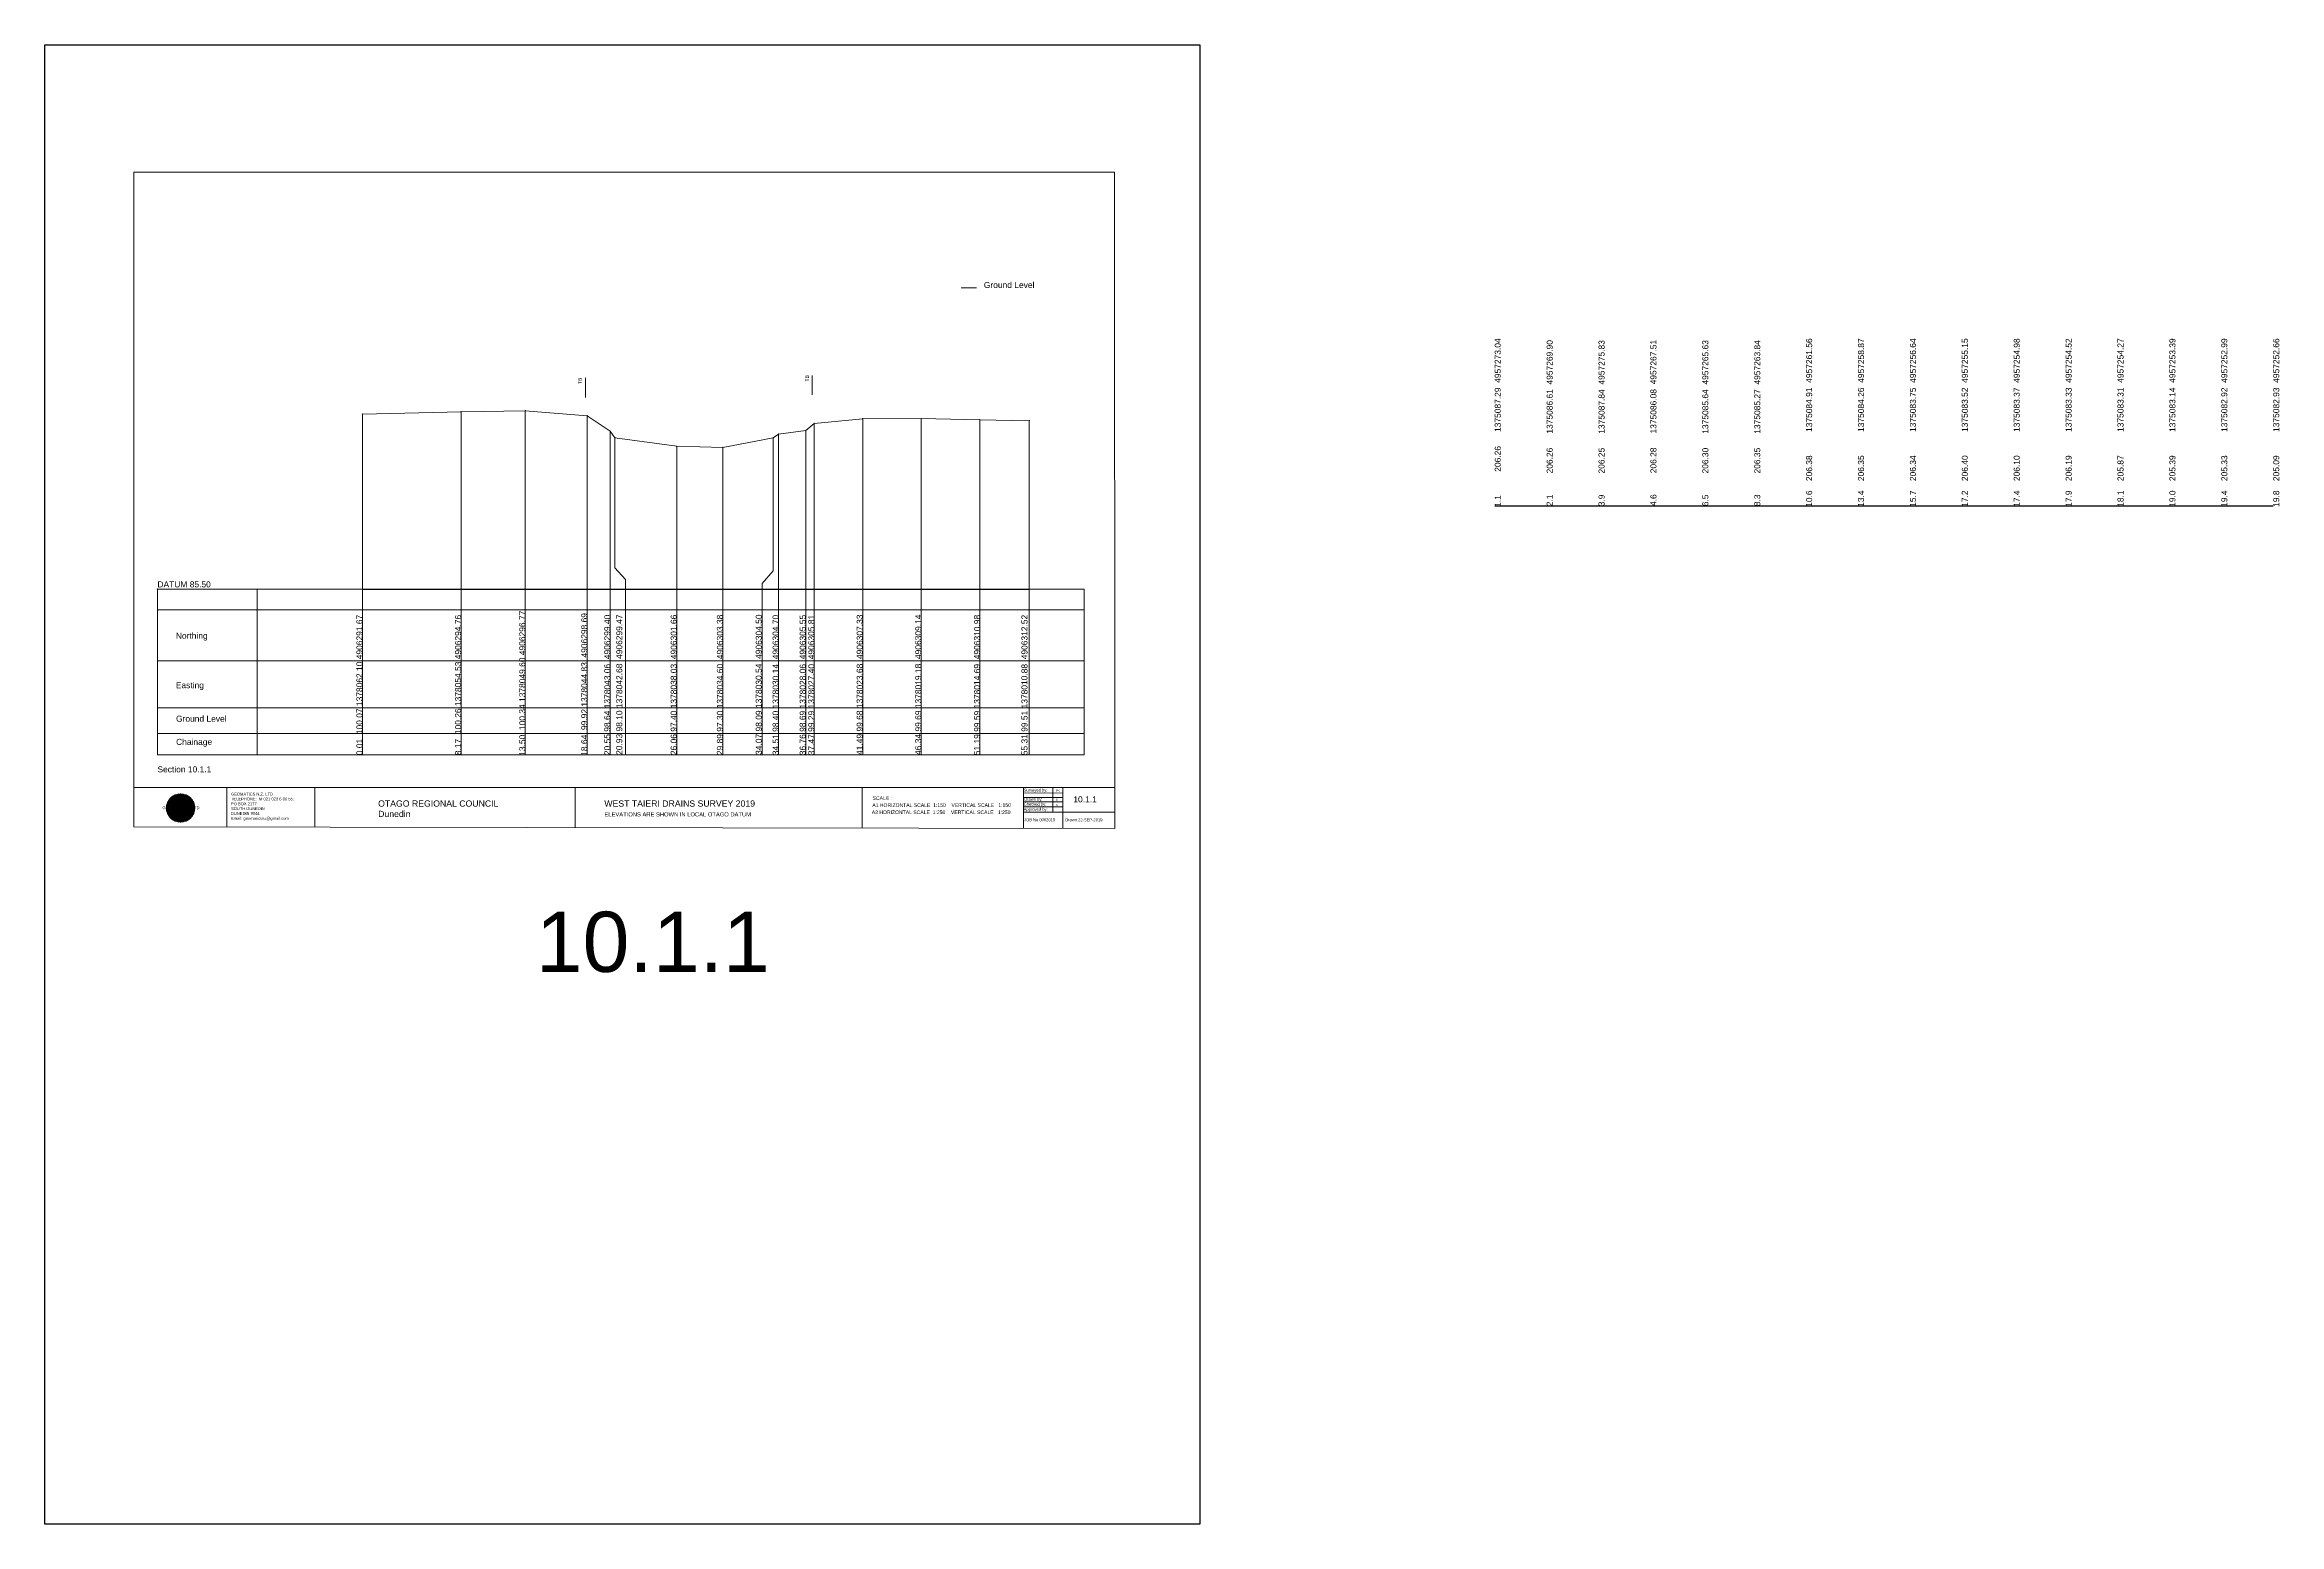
# Model space of a CAD drawing. Header units: inches. Extents: x 12270 to 197616, y 1956711 to 2079495.
import ezdxf

# ---------------------------------------------------------------- set-up
doc = ezdxf.new("R2010")
doc.units = ezdxf.units.IN
doc.header["$MEASUREMENT"] = 0
doc.layers.add('geo', color=7, linetype='Continuous')
doc.styles.get("Standard").update_dxf_attribs({"font": 'arial.ttf'})

# ---------------------------------------------------------------- blocks, each defined once
blk = doc.blocks.new('Geomatics_Circle_SPT')
at = {"layer": 'geo', "color": 2, "linetype": 'Continuous', "lineweight": 0}
for p, q in [((0, 25.2), (-25.2, 0)), ((-24.7, 4.9), (-4.9, 24.7)), ((-24.7, -4.9), (4.9, 24.7)), ((4.9, -24.7), (-24.7, 4.9)), ((-24.7, 0), (0, -24.7)), ((-9.7, 23.3), (-23.3, 9.6)), ((9.7, 23.3), (-23.3, -9.7)), ((-23.3, 9.7), (9.7, -23.3)), ((-21, 14), (-14, 21)), ((-21, -14), (14, 21)), ((14, -21), (-21, 14)), ((0, 0), (-17.8, 17.8)), ((0, 0), (-17.8, -17.8)), ((-14, 21), (21, -14)), ((21, 14), (-14, -21)), ((23.3, -9.7), (-9.7, 23.3)), ((-9.7, -23.3), (23.3, 9.7)), ((-4.9, 24.7), (24.7, -4.9)), ((24.7, 4.9), (-4.9, -24.7)), ((25.2, 0), (0, 25.2)), ((0, 0), (17.8, 17.8)), ((0, 0), (17.8, -17.8)), ((0, -24.8), (25.2, 0)), ((4.9, 24.7), (24.7, 4.9)), ((23.3, 9.7), (9.7, 23.3)), ((14, 21), (21, 14)), ((17.8, 18.1), (17.8, 18.1)), ((-4.9, -24.7), (-24.7, -4.9)), ((-23.3, -9.7), (-9.7, -23.3)), ((-14, -21), (-21, -14)), ((-17.8, -17.8), (-17.8, -17.8)), ((24.7, -4.9), (4.9, -24.7)), ((4.9, -24.7), (4.9, -24.7)), ((9.7, -23.3), (23.3, -9.7)), ((21, -14), (14, -21)), ((18.1, -17.8), (18.1, -17.8))]:
    blk.add_line(p, q, dxfattribs=at)
at = {"layer": 'geo', "color": 1, "linetype": 'Continuous', "lineweight": 0}
for p, q in [((-25.2, 0), (9.7, 23.3)), ((-25.2, 0), (-9.6, 23.3)), ((-25.2, 0), (23.3, 9.7)), ((-25.2, 0), (-23.3, 9.7)), ((-23.3, -9.7), (-25.2, 0)), ((-9.6, -23.3), (-25.2, 0)), ((9.7, -23.3), (-25.2, 0)), ((-4.9, 24.8), (-24.7, -4.9)), ((4.9, 24.7), (-24.7, 4.9)), ((14, 21), (-24.7, -4.9)), ((-14, 21), (-24.7, 4.9)), ((21, 14), (-24.7, 4.9)), ((-21, 14), (-24.7, -4.9)), ((0, 0), (-24.7, 4.9)), ((-24.7, 4.9), (-21, -14)), ((-24.7, 4.9), (-4.9, -24.7)), ((-24.7, 4.9), (14, -21)), ((-24.7, 4.9), (-24.7, 4.9)), ((0, 0), (-24.7, -4.9)), ((-23.3, 9.7), (0, 25.2)), ((-23.3, -9.6), (0, 25.2)), ((-23.3, -9.6), (17.8, 17.8)), ((-23.3, 9.7), (-17.8, 17.9)), ((-23.3, -9.6), (-17.8, 17.9)), ((-23.3, 9.7), (17.8, 17.8)), ((-17.8, -17.8), (-23.3, 9.7)), ((0, -25.2), (-23.3, 9.7)), ((-23.3, 9.7), (17.8, -17.8)), ((-23.3, 9.7), (25.2, 0)), ((-23.3, 9.4), (-23.3, 9.4)), ((-23.3, -9.7), (25.2, 0)), ((4.9, 24.8), (-21, -14)), ((-4.9, 24.7), (-21, 14)), ((14, 21), (-21, 14)), ((-14, 21), (-21, -14)), ((0, 0), (-21, 14)), ((-21, 14), (-14, -21)), ((-21, 14), (4.9, -24.7)), ((-21, 14), (-21, 14)), ((24.7, 4.9), (-21, 14)), ((0, 0), (-21, -14)), ((-17.9, 17.6), (-17.9, 17.6)), ((-17.8, 17.8), (9.7, 23.3)), ((-17.8, 17.8), (-9.6, 23.3)), ((-17.8, -17.8), (9.7, 23.3)), ((-17.8, -17.8), (-9.7, 23.3)), ((-9.7, -23.3), (-17.8, 17.8)), ((-17.8, 17.8), (9.7, -23.3)), ((-17.8, 17.8), (23.3, -9.6)), ((-17.8, 17.8), (23.3, 9.7)), ((-17.8, -17.8), (23.3, 9.7)), ((4.9, 24.7), (-14, 21)), ((-4.9, 24.7), (-14, -20.9)), ((0, 0), (-14, 21)), ((-14, 21), (-4.9, -24.7)), ((-14, 21), (-14, 21)), ((24.7, -4.9), (-14, 21)), ((21, 14), (-14, 21)), ((-14, -21), (24.7, 4.9)), ((0, 0), (-14, -21)), ((-9.8, 23.1), (-9.8, 23.1)), ((-9.7, 23.3), (0, 25.2)), ((-9.7, 23.3), (0, -25.2)), ((-9.7, -23.3), (0, 25.2)), ((-9.6, 23.3), (17.8, -17.8)), ((-9.6, 23.3), (25.2, 0)), ((-9.6, 23.3), (17.8, 17.8)), ((-9.6, -23.3), (17.8, 17.9)), ((25.2, 0), (-9.6, -23.3)), ((0, 0), (-4.9, 24.7)), ((-4.9, 24.7), (-4.9, 24.7)), ((21, -14), (-4.9, 24.7)), ((24.8, 4.9), (-4.9, 24.7)), ((14, 21), (-4.9, 24.7)), ((-4.9, -24.7), (21, 14)), ((0, 0), (-4.9, -24.7)), ((-0.2, 25.1), (-0.2, 25.1)), ((0, 25.2), (9.7, -23.3)), ((0, 25.2), (23.3, -9.7)), ((0, 25.2), (23.3, 9.7)), ((0, 25.2), (9.7, 23.3)), ((0, 0), (4.9, 24.7)), ((0, -25.2), (9.7, 23.3)), ((0, 0), (14, 21)), ((0, 0), (21, 14)), ((23.3, 9.7), (0, -25.2)), ((0, 0), (24.8, 4.9)), ((0, 0), (4.9, -24.7)), ((0, 0), (14, -21)), ((0, 0), (21, -14)), ((0, 0), (24.8, -4.9)), ((21, 14), (4.9, 24.8)), ((14, -21), (4.9, 24.7)), ((24.7, -4.9), (4.9, 24.7)), ((4.9, 24.7), (4.9, 24.7)), ((4.9, -24.7), (14, 21)), ((4.9, -24.7), (24.7, 4.9)), ((9.4, 23.3), (9.4, 23.3)), ((9.7, 23.3), (17.8, -17.8)), ((9.7, 23.3), (25.2, 0)), ((9.7, 23.3), (17.8, 17.9)), ((17.8, 17.8), (9.7, -23.3)), ((25.2, 0), (9.7, -23.3)), ((21, -14), (14, 21)), ((24.7, 4.9), (14, 21)), ((14, 21), (14, 21)), ((14, -21), (21, 14)), ((17.6, 17.9), (17.6, 17.9)), ((17.8, 17.8), (23.3, -9.7)), ((17.8, 17.8), (23.3, 9.7)), ((23.3, 9.7), (17.8, -17.8)), ((24.7, -4.9), (21, 14)), ((21, 14), (21, 14)), ((21, -14), (24.7, 4.9)), ((23.1, 9.8), (23.1, 9.8)), ((23.3, 9.7), (25.2, 0)), ((25.2, 0), (23.3, -9.6)), ((24.7, 4.9), (24.7, 4.9)), ((25.1, 0.2), (25.1, 0.2)), ((-25.2, 0), (23.3, -9.7)), ((-25.1, -0.2), (-25.1, -0.2)), ((-24.7, -4.9), (-24.7, -4.9)), ((-24.7, -4.9), (-14, -21)), ((-24.7, -4.9), (4.9, -24.7)), ((-24.7, -4.9), (21, -14)), ((-17.8, -17.8), (-23.3, -9.7)), ((0, -25.2), (-23.3, -9.6)), ((17.8, -17.8), (-23.3, -9.6)), ((-23.1, -9.8), (-23.1, -9.8)), ((-21, -14), (24.7, -4.9)), ((-21, -14), (-21, -14)), ((-21, -14), (-4.9, -24.7)), ((-21, -14), (14, -21)), ((23.3, -9.7), (-17.8, -17.8)), ((-9.6, -23.3), (-17.8, -17.8)), ((9.7, -23.3), (-17.8, -17.8)), ((-17.6, -17.9), (-17.6, -17.9)), ((-14, -21), (21, -14)), ((-14, -21), (-14, -21)), ((-14, -21), (4.9, -24.7)), ((17.8, -17.8), (-9.7, -23.3)), ((0, -25.2), (-9.7, -23.3)), ((-9.4, -23.3), (-9.4, -23.3)), ((-4.9, -24.7), (24.7, -4.9)), ((-4.9, -24.7), (14, -21)), ((-4.9, -24.7), (-4.9, -24.7)), ((23.3, -9.6), (0, -25.2)), ((9.7, -23.3), (0, -25.2)), ((0.2, -25.1), (0.2, -25.1)), ((4.9, -24.7), (21, -14)), ((4.9, -24.7), (4.9, -24.7)), ((17.8, -17.8), (9.7, -23.3)), ((9.8, -23.1), (9.8, -23.1)), ((14, -21), (24.7, -4.9)), ((14, -21), (14, -21)), ((23.3, -9.6), (17.8, -17.8)), ((17.9, -17.6), (17.9, -17.6)), ((21, -14), (21, -14)), ((23.3, -9.4), (23.3, -9.4)), ((24.7, -4.9), (24.7, -4.9))]:
    blk.add_line(p, q, dxfattribs=at)
at = {"layer": 'geo', "color": 114, "linetype": 'Continuous', "lineweight": 0}
for p, q in [((17.9, 17.8), (-25.2, 0)), ((-24.7, 4.9), (14, 21)), ((-24.7, -4.9), (21, 14)), ((-14, -21), (-24.7, 4.9)), ((9.7, 23.3), (-23.3, 9.7)), ((0, 0), (-23.3, 9.7)), ((-23.3, 9.7), (-9.7, -23.3)), ((0, 0), (-23.3, -9.7)), ((-4.9, -24.7), (-21, 14)), ((-20.9, 14), (4.9, 24.7)), ((24.8, 4.9), (-20.9, -14)), ((0, 25.2), (-17.8, 17.8)), ((-17.8, 17.8), (0, -25.2)), ((-14, 21), (-4.9, 24.7)), ((4.9, -24.7), (-14, 21)), ((0, 0), (-9.7, 23.3)), ((0, 0), (-9.7, -23.3)), ((-4.9, 24.7), (14, -21)), ((17.8, -17.8), (0, 25.2)), ((0, 0), (9.7, 23.3)), ((0, 0), (23.3, 9.7)), ((0, 0), (9.7, -23.3)), ((0, 0), (23.3, -9.7)), ((4.9, 24.7), (21, -14)), ((23.3, -9.7), (9.7, 23.3)), ((14, 21), (24.7, -4.9)), ((25.2, 0), (17.8, 17.8)), ((21, 14), (24.7, 4.9)), ((-25.2, 0), (-17.8, -17.8)), ((-21, -14), (-24.7, -4.9)), ((-17.8, -17.8), (25.2, 0)), ((24.8, -4.9), (-14, -21)), ((-9.6, -23.3), (23.3, -9.7)), ((21, -14), (-4.9, -24.8)), ((0, -25.2), (17.9, -17.8)), ((14, -21), (4.9, -24.8))]:
    blk.add_line(p, q, dxfattribs=at)
at = {"layer": 'geo', "color": 250, "linetype": 'Continuous', "lineweight": 0}
for p, q in [((0, 0), (-25.2, 0)), ((24.7, 4.9), (-24.7, 4.9)), ((-24.7, 4.9), (-24.7, -4.9)), ((-23.3, 9.7), (23.3, 9.7)), ((-23.3, 9.7), (-23.3, 9.7)), ((-23.3, -9.7), (-23.3, 9.7)), ((21, 14), (-21, 14)), ((-21, 14), (-21, -14)), ((-17.8, 17.8), (17.8, 17.8)), ((-17.8, -17.8), (-17.8, 17.8)), ((-14, 21), (-14, 21)), ((14, 21), (-14, 21)), ((-14, 20.9), (-14, -21)), ((-9.7, 23.3), (9.7, 23.3)), ((-9.7, -23.3), (-9.7, 23.3)), ((-4.9, 24.7), (4.9, 24.7)), ((-4.9, 24.7), (-4.9, -24.7)), ((0, 0), (0, 25.2)), ((0, 0), (0, -25.2)), ((0, 0), (25.2, 0)), ((4.9, 24.7), (4.9, -24.7)), ((9.7, -23.3), (9.7, 23.3)), ((14, 21), (14, -21)), ((17.8, -17.8), (17.8, 17.8)), ((21, 14), (21, 14)), ((21, -14), (21, 14)), ((23.3, 9.7), (23.3, -9.7)), ((24.7, 4.9), (24.7, 4.9)), ((24.7, -4.9), (24.7, 4.9)), ((-24.7, -4.9), (24.7, -4.9)), ((23.3, -9.7), (-23.3, -9.7)), ((-21, -14), (21, -14)), ((17.8, -17.8), (-17.8, -17.8)), ((-14, -21), (14, -21)), ((9.7, -23.3), (-9.7, -23.3)), ((-4.9, -24.7), (4.9, -24.7))]:
    blk.add_line(p, q, dxfattribs=at)
blk = doc.blocks.new('GeomaticsNZ TITLE BLOCK')
at = {"color": 7, "linetype": 'Continuous', "lineweight": 0}
for p, q in [((0, 94.9), (0, 1579.2)), ((0, 1579.2), (2363.4, 1579.2)), ((2363.4, 1579.2), (2364, 94.9)), ((2364, 94.9), (0, 94.9)), ((0, 94.9), (0, 0)), ((15.9, 94.9), (2364, 94.9)), ((224.3, 95.2), (224.3, -0.3)), ((2364, 94.9), (382.6, 94.9)), ((435.8, 95.2), (435.8, -0.7)), ((1063.4, 94.9), (1063.4, -2.4)), ((1755.4, 94.9), (1755.4, -2.6)), ((2143.6, 60.4), (2238.6, 60.4)), ((2143.9, 94.9), (2143.7, -3)), ((2143.9, 81.9), (2238.6, 81.7)), ((2143.9, 71), (2238.6, 71)), ((2214.9, 94.9), (2214.9, 36.1)), ((2238.6, 94.8), (2238.6, -3.2)), ((2364, -3.5), (2364, 94.9)), ((0, 0), (2364, -3.5)), ((2143.8, 48.6), (2238.6, 48.6)), ((2143.8, 35.4), (2364, 35.3))]:
    blk.add_line(p, q, dxfattribs=at)
at = {"color": 7, "linetype": 'Continuous', "lineweight": 0, "xscale": 1.36, "yscale": 1.36, "zscale": 1.36}
blk.add_blockref('Geomatics_Circle_SPT', (112.4, 45.7), dxfattribs=at)
at = {"color": 7, "linetype": 'Continuous', "lineweight": 0}
for s, p in [('ST', (2222, 63.6)), ('ST', (2222.1, 50.6)), ('PK', (2222.4, 84.8))]:
    blk.add_text(s, height=5, dxfattribs=at).set_placement(p)
at = {"color": 7, "linetype": 'Continuous', "lineweight": 0, "attachment_point": 1}
for s, width, heights, insert, char_height in [('{\\C256;GEOMATICS N.Z. LTD                   \\PTELEPHONE:  M 021 023 6 00 55;\\PPO BOX 2177\\PSOUTH DUNEDIN\\PDUNEDIN 9044\\PEmail: geomaticsnz@gmail.com}', 3535.727, [94.7], (234, 82.7), 7), ('{\\C256;OTAGO REGIONAL COUNCIL\\PDunedin}', 3535.727, [0], (588.6, 64), 15), ('{\\C256;WEST TAIERI DRAINS SURVEY 2019}', 3535.727, [0], (1133.8, 64), 15), ('{\\C256;Surveyed by:}', 3535.727, [0], (2144.7, 92.4), 7), ('{\\C256;Checked by:}', 3535.727, [0], (2144.7, 58.6), 7), ('{\\C256;Drawn by:}', 3535.727, [0], (2145.8, 70.4), 7), ('{\\C256;Geomatics N.Z. LTD                   }', 125.079, [15.8], (68.8, 49.9), 7), ('{\\C256;ELEVATIONS ARE SHOWN IN LOCAL OTAGO DATUM}', 3535.727, [0], (1134.1, 35.4), 10), ('{\\C256;Approved by:}', 3535.727, [0], (2144.7, 45.9), 7), ('{\\C256;JOB No 0062019}', 3535.727, [0], (2145.3, 20.8), 7), ('{\\C256;Drawn:22-SEP-2019}', 3535.727, [0], (2244.7, 20.7), 7)]:
    blk.add_mtext_dynamic_manual_height_columns(s, width=width, gutter_width=159, heights=heights, dxfattribs=dict(at, insert=insert, char_height=char_height))

msp = doc.modelspace()

# ---------------------------------------------------------------- linework, layer by layer
at = {"color": 1, "linetype": 'Continuous', "lineweight": 0}
msp.add_line((88274, 2059325), (89566, 2059325), dxfattribs=at)
at = {"color": 7, "linetype": 'Continuous', "lineweight": 0}
for p, q in [((57114, 2050227), (57114, 2051852)), ((75930, 2050429), (75930, 2052054)), ((21623, 2034314), (98479, 2034314)), ((21623, 2034314), (21623, 2020562)), ((29891, 2020562), (29891, 2034314)), ((98479, 2020562), (98479, 2034314)), ((21623, 2032590), (98479, 2032590)), ((21623, 2028355), (98479, 2028355)), ((21623, 2024463), (98479, 2024463)), ((21623, 2022332), (98479, 2022332)), ((21623, 2020562), (98479, 2020562))]:
    msp.add_line(p, q, dxfattribs=at)
for p, q in [((132539, 2041221), (197107, 2041221)), ((38637, 2034314), (93937, 2034314))]:
    msp.add_line(p, q)
at = {"color": 3}
msp.add_lwpolyline([(12270, 2079495), (108072, 2079495), (108072, 1956711), (12270, 1956711)], close=True, dxfattribs=at)
at = {"color": 1, "linetype": 'Continuous', "lineweight": 0}
msp.add_lwpolyline([(38637, 2048848), (46806, 2049038), (52132, 2049118), (57277, 2048697), (59181, 2047417), (59560, 2046877), (64692, 2046177), (68524, 2046077), (72700, 2046867), (73142, 2047177), (75390, 2047466), (76102, 2048066), (80118, 2048456), (84972, 2048466), (89827, 2048366), (93937, 2048285)], dxfattribs=at)
at = {"linetype": 'Continuous', "lineweight": 0}
for points in [[(38637, 2048848), (38637, 2020562)], [(46806, 2049038), (46806, 2020562)], [(52132, 2049118), (52132, 2020562)], [(57277, 2048697), (57277, 2020562)], [(80118, 2048456), (80118, 2020562)], [(84972, 2048466), (84972, 2020562)], [(89827, 2048366), (89827, 2020562)], [(93937, 2048285), (93937, 2020562)], [(59181, 2047417), (59181, 2020562)], [(59560, 2046877), (59560, 2036070), (60454, 2035119), (60454, 2020562)], [(72700, 2046867), (72700, 2035828), (71792, 2034791), (71792, 2020562)], [(73142, 2047177), (73142, 2020562)], [(75390, 2047466), (75390, 2020562)], [(76102, 2048066), (76102, 2020562)], [(64692, 2046177), (64692, 2020562)], [(68524, 2046077), (68524, 2020562)]]:
    msp.add_lwpolyline(points, dxfattribs=at)
at = {"color": 7, "linetype": 'Continuous', "lineweight": 0}
for p in [(38637, 2048848), (46806, 2049038), (52132, 2049118), (57277, 2048697), (80118, 2048456), (84972, 2048466), (89827, 2048366), (93937, 2048285), (59181, 2047417), (59560, 2046877), (72700, 2046867), (73142, 2047177), (75390, 2047466), (76102, 2048066), (64692, 2046177), (68524, 2046077), (21623, 2034314)]:
    msp.add_point(p, dxfattribs=at)

# ---------------------------------------------------------------- block references
at = {"color": 7, "linetype": 'Continuous', "lineweight": 0, "xscale": 34.41290447856466, "yscale": 34.41290447856466, "zscale": 34.41290447856466}
msp.add_blockref('GeomaticsNZ TITLE BLOCK', (19672, 2014580), dxfattribs=at)

# ---------------------------------------------------------------- texts
at = {"linetype": 'Continuous', "lineweight": 0}
msp.add_text('Ground Level', height=500, dxfattribs=at).set_placement((90169, 2059303))
at = {"color": 1}
for s, p in [('1.1          206.26      1375087.29  4957273.04', (133041, 2041145)), ('2.1         206.26      1375086.61  4957269.90', (137345, 2041200)), ('3.9         206.25      1375087.84  4957275.83', (141650, 2041191)), ('4.6         206.28      1375086.08  4957267.51', (145954, 2041212)), ('6.5         206.30      1375085.64  4957265.63', (150259, 2041194)), ('8.3         206.35      1375085.27  4957263.84', (154564, 2041192)), ('10.6    206.38          1375084.91  4957261.56', (158868, 2041145)), ('13.4    206.35          1375084.26  4957258.87', (163173, 2041145)), ('15.7    206.34          1375083.75  4957256.64', (167477, 2041145)), ('17.2    206.40          1375083.52  4957255.15', (171782, 2041145)), ('17.4    206.10          1375083.37  4957254.98', (176086, 2041145)), ('17.9    206.19          1375083.33  4957254.52', (180391, 2041145)), ('18.1    205.87          1375083.31  4957254.27', (184695, 2041145)), ('19.0    205.39          1375083.14  4957253.39', (189000, 2041145)), ('19.4    205.33          1375082.92  4957252.99', (193304, 2041145)), ('19.8    205.09          1375082.93  4957252.66', (197609, 2041145))]:
    msp.add_text(s, height=500, rotation=90, dxfattribs=at).set_placement(p)
at = {"color": 7, "linetype": 'Continuous', "lineweight": 0}
for s, height, p in [('TB', 300, (56822, 2051315)), ('TB', 300, (75652, 2051544)), ('0.01  100.07 1378062.10 4906291.67', 500, (38627, 2020533)), ('8.17  100.26 1378054.53 4906294.76', 500, (46806, 2020533)), ('13.50  100.34 1378049.60 4906296.77', 500, (52132, 2020486)), ('18.64  99.92 1378044.83  4906298.69', 500, (57277, 2020486)), ('20.55 98.64 1378043.06  4906299.40', 500, (59181, 2020541)), ('20.93 98.10 1378042.68  4906299.47', 500, (60179, 2020562)), ('26.06 97.40 1378038.03  4906301.66', 500, (64692, 2020541)), ('29.89 97.30 1378034.60  4906303.38', 500, (68524, 2020541)), ('34.07 98.09 1378030.54  4906304.50', 500, (71745, 2020562)), ('34.51 98.40 1378030.14  4906304.70', 500, (73142, 2020532)), ('36.76 98.69 1378028.06  4906305.55', 500, (75390, 2020532)), ('37.47 99.29 1378027.40  4906305.81', 500, (76102, 2020532)), ('41.49 99.68 1378023.68  4906307.33', 500, (80118, 2020553)), ('46.34 99.69 1378019.18  4906309.14', 500, (84972, 2020553)), ('51.19 99.59 1378014.69  4906310.98', 500, (89852, 2020533)), ('55.31 99.51 1378010.88  4906312.52', 500, (93786, 2020533))]:
    msp.add_text(s, height=height, rotation=90, dxfattribs=at).set_placement(p)
for s, height, p in [('DATUM 85.50', 500, (21623, 2034460)), ('Northing', 500, (23149, 2030198)), ('Easting', 500, (23147, 2026095)), ('Ground Level', 500, (23165, 2023311)), ('Chainage', 500, (23168, 2021391)), ('Section 10.1.1', 500, (21623, 2019111)), ('SCALE :  ', 300, (80936, 2016831)), ('10.1.1  ', 500, (97592, 2016622)), ('A3 HORIZONTAL SCALE  1:250    VERTICAL SCALE   1:250 ', 300, (80870, 2015647)), ('A1 HORIZONTAL SCALE  1:150    VERTICAL SCALE   1:150 ', 300, (80913, 2016243)), ('10.1.1  ', 5000, (53001, 2002549))]:
    msp.add_text(s, height=height, dxfattribs=at).set_placement(p)

doc.saveas('drawing.dxf')
